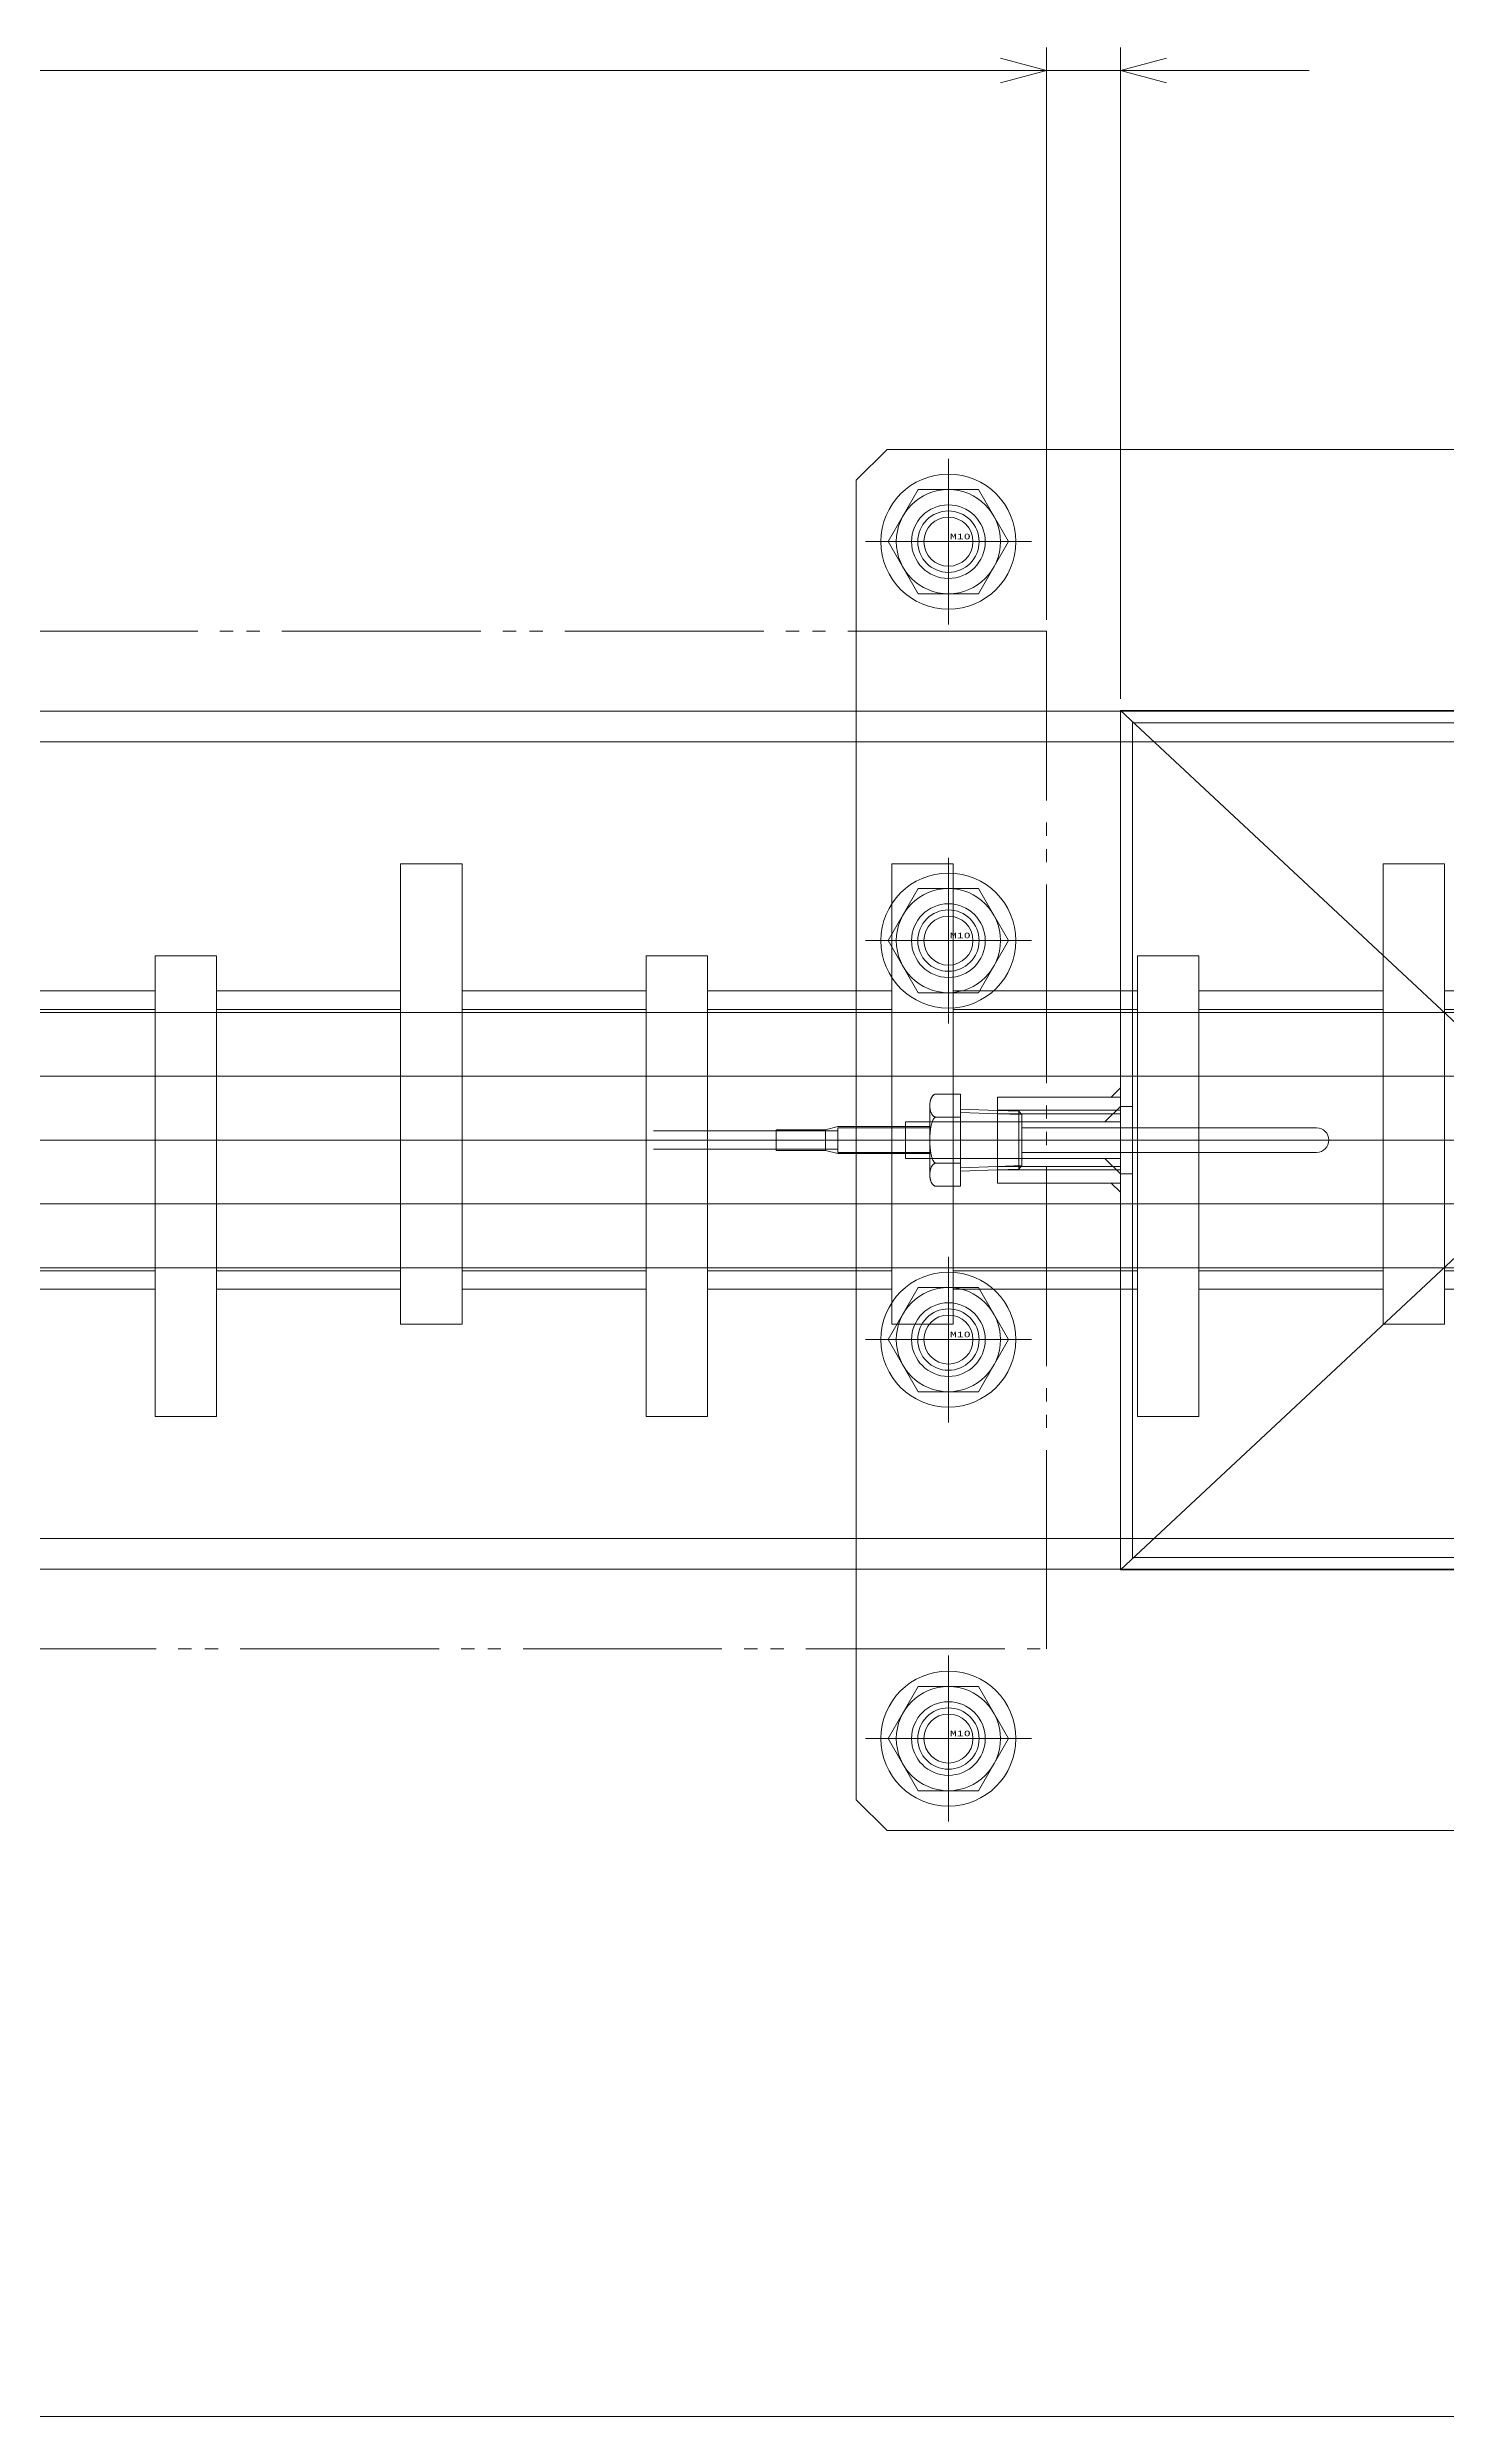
# Model space of a CAD drawing. Units: millimetres at full size. Extents: x -19442 to 19442, y -5866 to 5866.
# Drawn here: x -6593.4 to -6365.5, y 88.7 to 474.7 of the extents above; entities that cross this region are included whole.
import ezdxf
from ezdxf.enums import TextEntityAlignment as Align

# ---------------------------------------------------------------- set-up
doc = ezdxf.new("R2010")
doc.units = ezdxf.units.MM
doc.header["$LTSCALE"] = 3.6
doc.linetypes.add('CHAIN2', pattern=[12, 9, -1, 1, -1])
doc.linetypes.add('DOUBLE_CHAIN2', pattern=[12.8, 9, -1, 0.6, -0.6, 0.6, -1])
for name, color, linetype, lineweight in [('0-2_06_PHANTOM', 2, 'DOUBLE_CHAIN2', 9), ('0-3_04_HIDDEN', 7, 'Continuous', 9), ('0-4_05_CENTER', 2, 'CHAIN2', 9), ('0-5_08_DIM', 3, 'Continuous', 9), ('0-6_0', 2, 'Continuous', 9), ('0-7_10_DRAFT', 1, 'Continuous', 9)]:
    doc.layers.add(name, color=color, linetype=linetype, lineweight=lineweight)
doc.styles.add('ＭＳ ゴシック', font='')
doc.styles.get('ＭＳ ゴシック').set_extended_font_data('MS Gothic')

# ---------------------------------------------------------------- blocks, each defined once
blk = doc.blocks.new('10b_1')
at = {"layer": '0-6_0', "color": 134, "linetype": 'CHAIN2'}
for p, q in [((0, -13.512), (0, 13.512)), ((13.512, 0), (-13.512, 0))]:
    blk.add_line(p, q, dxfattribs=at)
at = {"layer": '0-6_0', "color": 134}
for q in [(-9.8, 0), (4.9, 8.487)]:
    blk.add_line((-4.9, 8.487), q, dxfattribs=at)
for points in [[(4.9, -8.487), (9.8, 0), (4.9, 8.487)], [(-9.8, 0), (-4.9, -8.487), (4.9, -8.487)]]:
    blk.add_lwpolyline(points, dxfattribs=at)
for radius in [11, 8.487, 5, 4]:
    blk.add_circle((0, 0), radius, dxfattribs=at)
at = {"layer": '0-7_10_DRAFT', "style": 'ＭＳ ゴシック', "width": 1.8}
blk.add_text('M10', height=0.9164, dxfattribs=at).set_placement((0.256, 0.117), align=Align.BOTTOM_LEFT)
blk = doc.blocks.new('HTK1611a_1')
at = {"layer": '0-2_06_PHANTOM'}
for p, q in [((6.03, 5.06), (0, 4.849)), ((0, 4.299), (6.03, 4.51)), ((6.03, 7.506), (6.03, -7.506)), ((6.03, 7.506), (10.03, 7.506)), ((11.029, 5.711), (11.03, -5.629)), ((10.03, 3.753), (6.03, 3.753)), ((28.03, 1.7), (28.03, -1.7)), ((36.03, 1.5), (56.03, 1.5)), ((10.03, -3.753), (6.03, -3.753)), ((36.03, -1.5), (56.03, -1.5)), ((0, -4.849), (6.03, -5.06)), ((0.001, -4.299), (6.03, -4.51)), ((6.03, -7.506), (10.03, -7.506))]:
    blk.add_line(p, q, dxfattribs=at)
for points in [[(11.021, 5.874), (11.015, 5.955), (11.006, 6.035), (10.996, 6.115), (10.984, 6.193), (10.97, 6.271), (10.954, 6.347), (10.936, 6.422), (10.917, 6.496), (10.896, 6.567), (10.873, 6.637), (10.849, 6.705), (10.823, 6.771), (10.796, 6.835), (10.767, 6.897), (10.737, 6.956), (10.706, 7.013), (10.673, 7.067), (10.639, 7.118), (10.604, 7.166), (10.567, 7.212), (10.53, 7.254), (10.492, 7.294), (10.453, 7.33), (10.413, 7.363), (10.372, 7.392), (10.331, 7.419), (10.289, 7.442), (10.246, 7.461), (10.204, 7.477), (10.161, 7.49), (10.117, 7.498), (10.074, 7.504), (10.03, 7.506)], [(10.03, 3.753), (10.074, 3.755), (10.117, 3.76), (10.161, 3.769), (10.204, 3.781), (10.246, 3.797), (10.289, 3.817), (10.331, 3.84), (10.372, 3.866), (10.413, 3.896), (10.453, 3.929), (10.492, 3.965), (10.53, 4.004), (10.567, 4.047), (10.604, 4.092), (10.639, 4.141), (10.673, 4.192), (10.706, 4.246), (10.737, 4.302), (10.767, 4.361), (10.796, 4.423), (10.823, 4.487), (10.849, 4.553), (10.873, 4.621), (10.896, 4.691), (10.917, 4.763), (10.936, 4.836), (10.954, 4.911), (10.97, 4.987), (10.984, 5.065), (10.996, 5.144), (11.006, 5.223), (11.015, 5.303), (11.021, 5.384), (11.026, 5.466), (11.029, 5.547), (11.03, 5.629), (11.029, 5.711), (11.026, 5.793), (11.021, 5.874)], [(11.021, 0.49), (11.015, 0.652), (11.006, 0.812), (10.996, 0.971), (10.984, 1.128), (10.97, 1.284), (10.954, 1.436), (10.936, 1.586), (10.917, 1.733), (10.896, 1.876), (10.873, 2.016), (10.849, 2.153), (10.823, 2.285), (10.796, 2.412), (10.767, 2.535), (10.737, 2.654), (10.706, 2.767), (10.673, 2.875), (10.639, 2.977), (10.604, 3.074), (10.567, 3.165), (10.53, 3.25), (10.492, 3.329), (10.453, 3.401), (10.413, 3.467), (10.372, 3.526), (10.331, 3.579), (10.289, 3.625), (10.246, 3.664), (10.204, 3.696), (10.161, 3.721), (10.117, 3.738), (10.074, 3.749), (10.03, 3.753)], [(10.03, -3.753), (10.074, -3.749), (10.117, -3.738), (10.161, -3.721), (10.204, -3.696), (10.246, -3.664), (10.289, -3.625), (10.331, -3.579), (10.372, -3.526), (10.413, -3.467), (10.453, -3.401), (10.492, -3.329), (10.53, -3.25), (10.567, -3.165), (10.604, -3.074), (10.639, -2.977), (10.673, -2.875), (10.706, -2.767), (10.737, -2.654), (10.767, -2.535), (10.796, -2.412), (10.823, -2.285), (10.849, -2.153), (10.873, -2.016), (10.896, -1.876), (10.917, -1.733), (10.936, -1.586), (10.954, -1.436), (10.97, -1.284), (10.984, -1.128), (10.996, -0.971), (11.006, -0.812), (11.015, -0.652), (11.021, -0.49), (11.026, -0.327), (11.029, -0.164), (11.03, 0), (11.029, 0.164), (11.026, 0.327), (11.021, 0.49)], [(11.03, 2.2), (26.03, 2.2), (28.03, 1.7), (36.03, 1.7), (36.03, -1.7), (28.03, -1.7), (26.03, -2.2), (11.03, -2.2)], [(11.021, -5.384), (11.015, -5.303), (11.006, -5.223), (10.996, -5.144), (10.984, -5.065), (10.97, -4.987), (10.954, -4.911), (10.936, -4.836), (10.917, -4.763), (10.896, -4.691), (10.873, -4.621), (10.849, -4.553), (10.823, -4.487), (10.796, -4.423), (10.767, -4.361), (10.737, -4.302), (10.706, -4.246), (10.673, -4.192), (10.639, -4.141), (10.604, -4.092), (10.567, -4.047), (10.53, -4.004), (10.492, -3.965), (10.453, -3.929), (10.413, -3.896), (10.372, -3.866), (10.331, -3.84), (10.289, -3.817), (10.246, -3.797), (10.204, -3.781), (10.161, -3.769), (10.117, -3.76), (10.074, -3.755), (10.03, -3.753)], [(10.03, -7.506), (10.074, -7.504), (10.117, -7.498), (10.161, -7.49), (10.204, -7.477), (10.246, -7.461), (10.289, -7.442), (10.331, -7.419), (10.372, -7.392), (10.413, -7.363), (10.453, -7.33), (10.492, -7.294), (10.53, -7.254), (10.567, -7.212), (10.604, -7.166), (10.639, -7.118), (10.673, -7.067), (10.706, -7.013), (10.737, -6.956), (10.767, -6.897), (10.796, -6.835), (10.823, -6.771), (10.849, -6.705), (10.873, -6.637), (10.896, -6.567), (10.917, -6.496), (10.936, -6.422), (10.954, -6.347), (10.97, -6.271), (10.984, -6.193), (10.996, -6.115), (11.006, -6.035), (11.015, -5.955), (11.021, -5.874), (11.026, -5.793), (11.029, -5.711), (11.03, -5.629), (11.029, -5.547), (11.026, -5.466), (11.021, -5.384)]]:
    blk.add_lwpolyline(points, dxfattribs=at)
at = {"layer": '0-3_04_HIDDEN', "color": 2}
for p, q in [((-3.97, 4.16), (-3.97, -4.16)), ((-3.468, 4.728), (-3.968, 4.178)), ((-3.968, 4.16), (0, 4.299)), ((-3.47, 4.728), (-3.47, -4.728)), ((0, 4.849), (-3.468, 4.728)), ((-51.97, 2), (-3.97, 2)), ((26.03, 1.5), (36.03, 1.5)), ((-51.97, -2), (-3.97, -2)), ((11.03, -2), (26.03, -2)), ((26.03, -1.5), (36.03, -1.5)), ((-3.968, -4.16), (-3.468, -4.71)), ((-3.968, -4.16), (0.001, -4.299)), ((-3.468, -4.728), (0, -4.849))]:
    blk.add_line(p, q, dxfattribs=at)
blk.add_lwpolyline([(11.029, 2), (26.03, 2), (26.03, -2)], dxfattribs=at)
blk.add_arc((-51.97, 0), 2, 90, 270, dxfattribs=at)
at = {"layer": '0-4_05_CENTER'}
blk.add_line((-55.97, 0), (58.026, 0), dxfattribs=at)
at = {"layer": '0-7_10_DRAFT'}
blk.add_line((0, 4.849), (0, -4.849), dxfattribs=at)
blk = doc.blocks.new('A$C134A5B0D_1')
at = {"layer": '0-3_04_HIDDEN'}
for p, q in [((-5.5, 2), (-5.5, 0)), ((-4.864, 0), (-4.864, -20)), ((-4.283, 0), (-4.283, -20)), ((4.283, 0), (4.283, -20)), ((4.864, 0), (4.864, -20)), ((5.5, 2), (5.5, 0))]:
    blk.add_line(p, q, dxfattribs=at)
at = {"layer": '0-4_05_CENTER'}
blk.add_line((0, -21.572), (0, 4.359), dxfattribs=at)
at = {"layer": '0-6_0', "color": 3}
for points in [[(-7, 0), (-8.5, 0), (-7, -1.5)], [(7, 0), (8.5, 0), (7, -1.5)]]:
    blk.add_lwpolyline(points, close=True, dxfattribs=at)
at = {"layer": '0-6_0', "color": 134}
blk.add_lwpolyline([(-7, 0), (7, 0), (7, -20), (-7, -20)], close=True, dxfattribs=at)
blk = doc.blocks.new('A$C757C1326_1')
at = {"layer": '0-3_04_HIDDEN'}
for p, q in [((1049, -69.9), (1049, 69.9)), ((4, 64.9), (1288, 64.9)), ((4, -64.9), (1288, -64.9))]:
    blk.add_line(p, q, dxfattribs=at)
for points in [[(1092, 70), (1242, 70), (1242, -70), (1092, -70)], [(1094, 68), (1240, 68), (1240, -68), (1094, -68)], [(1092, 3), (1057, 3), (1057, -3), (1092, -3)]]:
    blk.add_lwpolyline(points, close=True, dxfattribs=at)
for centre in [(1064, 32.5), (1064, -32.5)]:
    blk.add_circle(centre, 6, dxfattribs=at)
at = {"layer": '0-4_05_CENTER'}
for p, q in [((1064, 87.162), (1064, 107.838)), ((1074.338, 97.5), (1053.662, 97.5)), ((1064, 22.162), (1064, 42.838)), ((1074.338, 32.5), (1053.662, 32.5)), ((-13.598, 0), (1372.498, 0)), ((1064, -42.838), (1064, -22.162)), ((1074.338, -32.5), (1053.662, -32.5)), ((1064, -107.838), (1064, -87.162)), ((1074.338, -97.5), (1053.662, -97.5))]:
    blk.add_line(p, q, dxfattribs=at)
at = {"layer": '0-6_0', "color": 134}
for p, q in [((9, 69.9), (1285, 69.9)), ((9, -69.9), (1285, -69.9))]:
    blk.add_line(p, q, dxfattribs=at)
at = {"layer": '0-6_0', "color": 3}
for p, q in [((1092, -70), (1242, 70)), ((1092, 70), (1242, -70))]:
    blk.add_line(p, q, dxfattribs=at)
at = {"layer": '0-6_0', "color": 134}
for points in [[(1049, 69.9), (1049, 107.5), (1054, 112.5), (1285, 112.5)], [(1285, -112.5), (1054, -112.5), (1049, -107.5), (1049, -69.9)]]:
    blk.add_lwpolyline(points, dxfattribs=at)
at = {"layer": '0-6_0', "color": 3}
for points in [[(1092, 3), (1089.5, 3), (1092, 5.5)], [(1092, -3), (1089.5, -3), (1092, -5.5)]]:
    blk.add_lwpolyline(points, close=True, dxfattribs=at)
at = {"layer": '0-6_0', "color": 134}
for centre in [(1064, 97.5), (1064, -97.5)]:
    blk.add_circle(centre, 6, dxfattribs=at)
at = {"layer": '0-3_04_HIDDEN', "rotation": 270}
blk.add_blockref('A$C134A5B0D_1', (1092, 0), dxfattribs=at)
blk = doc.blocks.new('A$C501748FC_1')
at = {"layer": '0-3_04_HIDDEN', "color": 3}
for p, q in [((-317.892, 10.392), (-1548, 10.392)), ((-338.677, -10.392), (-1548, -10.392))]:
    blk.add_line(p, q, dxfattribs=at)
at = {"layer": '0-3_04_HIDDEN'}
blk.add_lwpolyline([(-1548, 20.785), (-301, 20.785), (-300, 19.785), (-300, -19.785), (-301, -20.785), (-1548, -20.785), (-1550, -18.785), (-1550, 18.785)], close=True, dxfattribs=at)
at = {"layer": '0-4_05_CENTER'}
blk.add_line((-1560, 0), (4.867, 0), dxfattribs=at)
blk = doc.blocks.new('A$C34C55DE4_1')
at = {"layer": '0-3_04_HIDDEN'}
for p, q in [((-30, 21.3), (0, 21.3)), ((-30, -21.3), (0, -21.3))]:
    blk.add_line(p, q, dxfattribs=at)
blk.add_lwpolyline([(-30, -24.3), (0, -24.3), (0, 24.3), (-30, 24.3)], close=True, dxfattribs=at)
at = {"layer": '0-7_10_DRAFT'}
blk.add_line((-30, 0), (0, 0), dxfattribs=at)
blk = doc.blocks.new('A$C5507311E_1')
at = {"layer": '0-3_04_HIDDEN'}
for p, q in [((-20.785, -10), (-20.785, 0)), ((20.785, -10), (20.785, 0))]:
    blk.add_line(p, q, dxfattribs=at)
at = {"layer": '0-3_04_HIDDEN', "color": 3}
for p, q in [((-10.392, -10), (-10.392, 0)), ((10.392, -10), (10.392, 0))]:
    blk.add_line(p, q, dxfattribs=at)
at = {"layer": '0-6_0', "color": 134}
blk.add_line((0, -10), (0, 0), dxfattribs=at)
blk.add_lwpolyline([(-45, 0), (-45, -10), (30, -10), (30, 0)], close=True, dxfattribs=at)
blk = doc.blocks.new('A$C00420161_1')
at = {"layer": '0-3_04_HIDDEN'}
for p, q in [((-20.785, 0), (-20.785, 10)), ((20.785, 0), (20.785, 10))]:
    blk.add_line(p, q, dxfattribs=at)
at = {"layer": '0-3_04_HIDDEN', "color": 3}
for p, q in [((-10.392, 0), (-10.392, 10)), ((10.392, 0), (10.392, 10))]:
    blk.add_line(p, q, dxfattribs=at)
at = {"layer": '0-6_0', "color": 134}
blk.add_lwpolyline([(-45, 10), (-45, 0), (30, 0), (30, 10)], close=True, dxfattribs=at)
at = {"layer": '0-7_10_DRAFT'}
blk.add_line((0, 0), (0, 10), dxfattribs=at)
blk = doc.blocks.new('A$C724029F7_1')
at = {"layer": '0-3_04_HIDDEN'}
for name, p, rotation in [('A$C5507311E_1', (-598.213, 0), 270), ('A$C5507311E_1', (-518.213, 0), 270), ('A$C5507311E_1', (-438.213, 0), 270), ('A$C00420161_1', (-638.213, 0), 90), ('A$C00420161_1', (-558.213, 0), 90), ('A$C00420161_1', (-478.213, 0), 90)]:
    blk.add_blockref(name, p, dxfattribs=dict(at, rotation=rotation))
for name, p in [('A$C34C55DE4_1', (-648.213, 0)), ('A$C34C55DE4_1', (-608.213, 0)), ('A$C34C55DE4_1', (-568.213, 0)), ('A$C34C55DE4_1', (-528.213, 0)), ('A$C34C55DE4_1', (-488.213, 0)), ('A$C34C55DE4_1', (-448.213, 0)), ('A$C34C55DE4_1', (-408.213, 0)), ('A$C501748FC_1', (0, 0))]:
    blk.add_blockref(name, p, dxfattribs=at)
blk = doc.blocks.new('A$C52611A06_1')
at = {"layer": '0-3_04_HIDDEN'}
blk.add_blockref('A$C724029F7_1', (283, 0), dxfattribs=at)
blk = doc.blocks.new('_Open30')
at = {"layer": '0-5_08_DIM', "color": 4}
blk.add_line((0, 0), (-1, 0), dxfattribs=at)
blk.add_lwpolyline([(-1, 0.26795), (0, 0), (-1, -0.26795)], dxfattribs=at)

msp = doc.modelspace()

# ---------------------------------------------------------------- linework, layer by layer
at = {"layer": '0-2_06_PHANTOM', "color": 4}
msp.add_lwpolyline([(-6430.677, 379.552), (-6930.677, 379.552), (-6930.677, 213.752), (-6430.677, 213.752)], close=True, dxfattribs=at)
at = {"layer": '0-5_08_DIM'}
for p, q in [((-6923.177, 470.926), (-6438.177, 470.926)), ((-6438.177, 470.926), (-6445.677, 470.926)), ((-6430.677, 381.427), (-6430.677, 474.676)), ((-6430.677, 381.427), (-6430.677, 474.676)), ((-6430.677, 470.926), (-6418.677, 470.926)), ((-6418.677, 368.527), (-6418.677, 474.676)), ((-6411.177, 470.926), (-6387.927, 470.926)), ((-7448.39, 88.69), (-6293.39, 88.69))]:
    msp.add_line(p, q, dxfattribs=at)

# ---------------------------------------------------------------- block references
at = {"layer": '0-3_04_HIDDEN'}
for p in [(-6446.677, 329.152), (-6446.677, 264.152)]:
    msp.add_blockref('10b_1', p, dxfattribs=at)
at = {"layer": '0-3_04_HIDDEN', "xscale": -1}
msp.add_blockref('HTK1611a_1', (-6438.677, 296.652), dxfattribs=at)
at = {"layer": '0-5_08_DIM', "xscale": 7.5, "yscale": 7.5}
msp.add_blockref('_Open30', (-6430.677, 470.926), dxfattribs=at)
msp.add_blockref('_Open30', (-6430.677, 470.926), dxfattribs=at)
at = {"layer": '0-5_08_DIM', "xscale": 7.5, "yscale": 7.5, "rotation": 180}
msp.add_blockref('_Open30', (-6418.677, 470.926), dxfattribs=at)
at = {"layer": '0-6_0'}
for name, p in [('A$C757C1326_1', (-7510.677, 296.652)), ('A$C52611A06_1', (-6210.677, 296.652)), ('10b_1', (-6446.677, 394.152)), ('10b_1', (-6446.677, 199.152))]:
    msp.add_blockref(name, p, dxfattribs=at)

doc.saveas('drawing.dxf')
